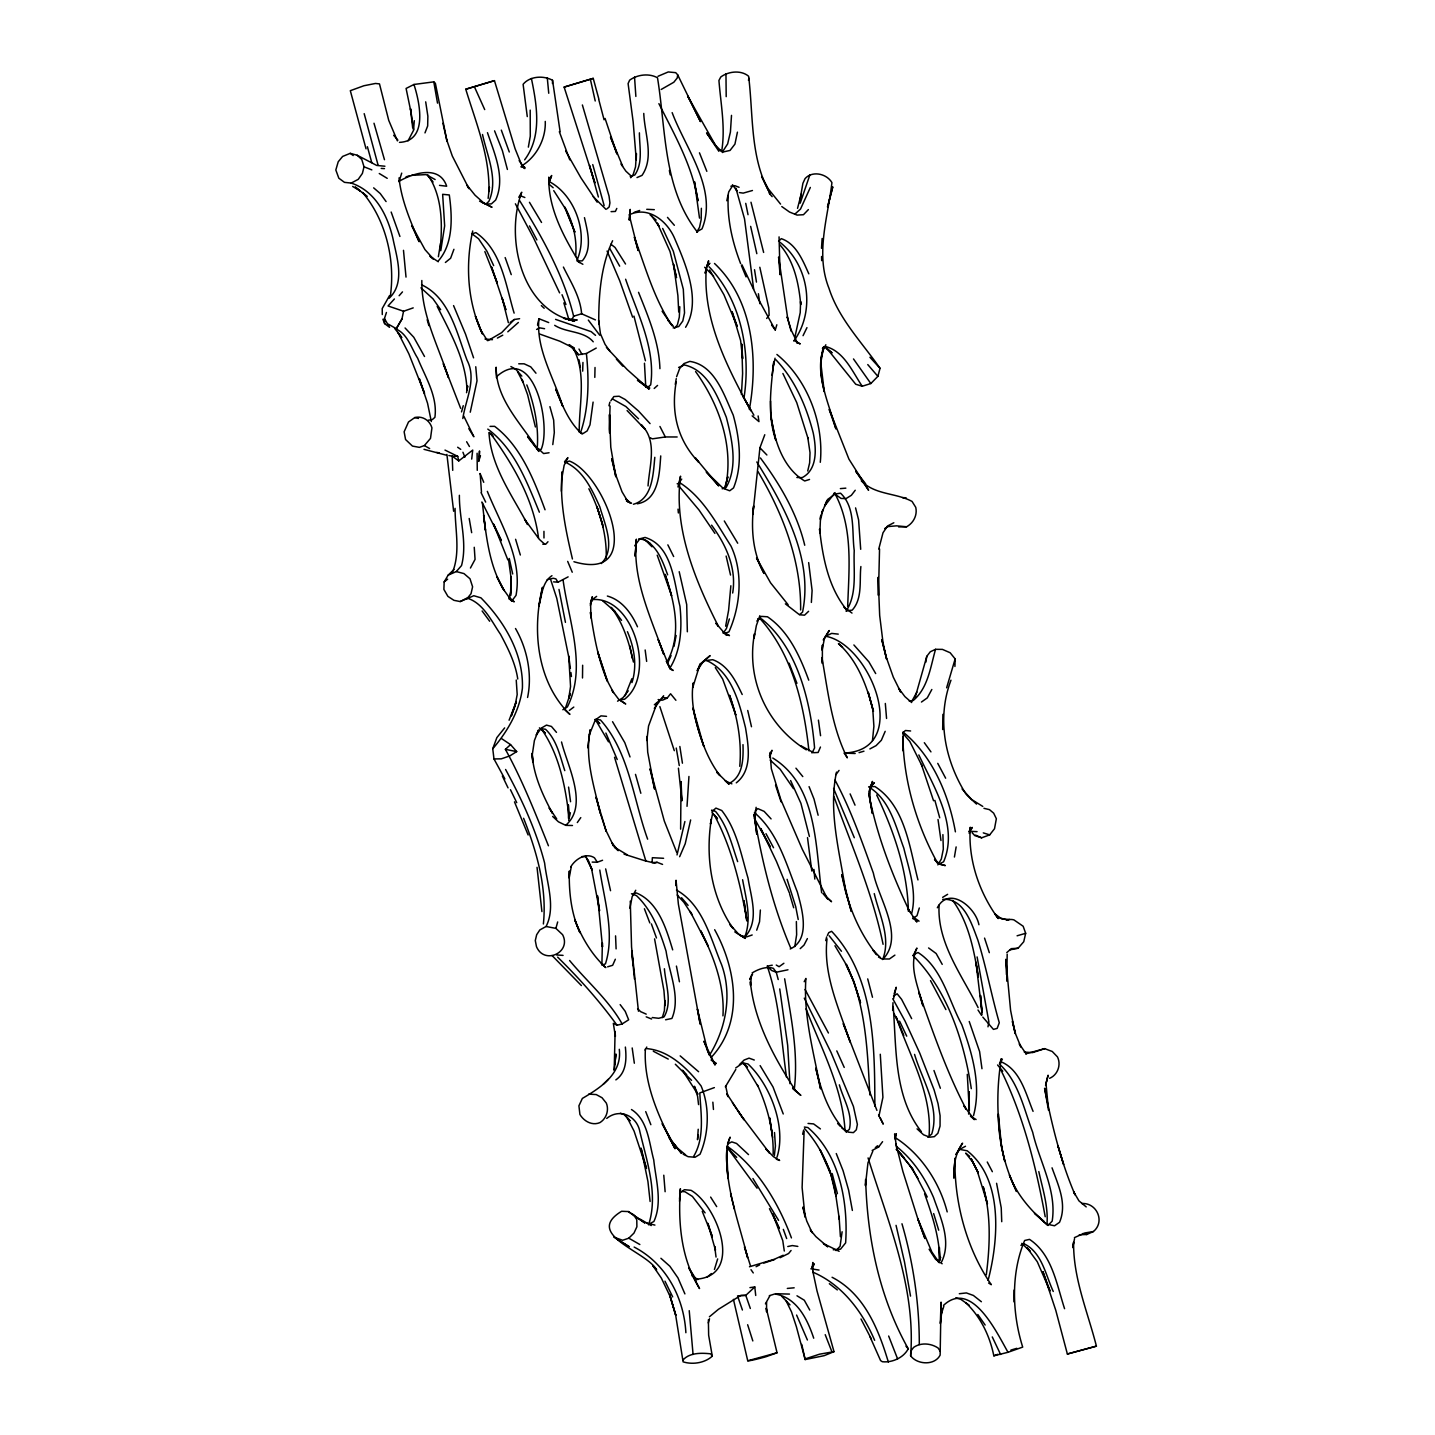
<?xml version="1.0" encoding="UTF-8"?>
<svg xmlns="http://www.w3.org/2000/svg" width="1435" height="1435" viewBox="0 0 1435 1435"><rect width="100%" height="100%" fill="white"/><g stroke="black" fill="none" stroke-linecap="round" stroke-linejoin="round"><path stroke-width="1.5" d="M630.27 901.126L631.561 947.01L638.449 1011.227M808.927 750.828C803.959 704.208 792.353 654.504 760.102 618.718M728.227 195.375C726.953 218.766 732.28 241.941 740.639 263.663M645.786 387.127L644.458 363.234M479.433 457.317L479.505 450.949L478.698 461.406L480.456 455.702M812.766 1272.504L812.874 1262.495L812.174 1267.679L814.345 1263.858L812.013 1267.141M943.835 1306.298L940.912 1315.213L942.167 1308.559L940.338 1323.554L941.055 1302.119L940.14 1355.106C934.705 1365.779 917.198 1364.739 910.633 1355.824C915.925 1286.944 888.086 1222.261 868.067 1157.919M1013.971 1301.85L1014.097 1290.065M582.502 677.984L582.646 665.248M942.687 729.554L942.885 714.361M421.836 280.507C421.208 314.624 438.249 345.727 448.438 377.513L443.307 363.719L460.653 408.329M722.953 1015.89C724.801 985.971 713.948 957.163 700.764 930.831L708.173 946.203L690.109 911.368L691.957 914.651L683.903 902.328L677.194 894.992M701.374 208.29L701.159 219.734L699.509 227.322L696.692 232.201M575.614 256.506C577.265 239.268 573.121 221.977 564.601 206.963L574.789 231.914M594.808 377.387L595.023 367.486M821.663 892.767C815.51 846.65 817.304 785.375 772.801 758.039M779.062 236.883L780.066 274.677L778.595 257.044L787.869 319.323M800.622 609.965C801.304 561.031 782.846 513.425 758.128 471.828M537.372 446.321C538.573 425.424 534.34 404.383 526.806 384.921M552.457 83.481L552.547 80.288C543.632 75.337 529.802 76.055 523.111 84.306L527.273 116.576M845 1130.009C842.309 1087.407 821.125 1048.196 806.075 1008.841M954.921 666.45L955.154 658.916L950.149 652.746L942.436 649.391L935.548 649.32L930.275 651.777L926.795 656.315L915.153 697.5M582.664 371.145L582.951 362.445M732.675 593.014C736.765 568.063 726.038 544.798 711.581 525.156M675.885 885.592L676.046 880.265L678.378 904.104L700.19 1024.124L697.374 1009.074L707.688 1051.012L715.06 1065.021L703.939 1041.254L709.356 1055.245M688.943 776.461L687.024 806.326M739.76 766.29C741.841 742.146 737.751 717.966 729.554 695.24L735.814 715.007L722.684 679.078L715.294 667.598M1046.976 1224.288C1048.411 1206.369 1042.635 1188.897 1038.814 1171.588M770.559 401.118L770.864 416.76L775.797 440.222C767.115 414.966 770.9 387.665 773.788 361.71L772.102 375.288M860.874 566.538C859.296 580.924 862.74 598.556 852.193 610.144L846.596 610.736M453.962 569.498L448.151 575.148L444.168 581.91L443.881 589.426L447.899 596.368L453.944 600.332L460.204 601.552L473.819 595.722L480.922 597.821C504.367 621.588 523.56 653.75 522.412 688.136C519.631 711.025 507.29 731.724 492.743 748.765L493.981 758.936L504.887 778.954M687.347 631.777L686.701 604.566L679.203 571.704M910.633 1355.824L910.812 1351.16L913.557 1347.447C920.786 1342.317 930.938 1343.232 938.095 1348.021L940.338 1351.375M561.354 491.183L562.179 471.774C559.399 501.192 565.731 530.484 572.439 558.968M892.678 1010.419L892.983 1002.706M908.373 911.315C907.62 870.884 893.915 831.242 876.695 795.026M679.813 306.749L679.311 317.135L677.41 324.812L674.629 328.292M545.264 121.401C545.964 138.495 536.923 156.182 522.448 165.402M452.725 470.339L452.204 456.151L448.868 455.541M903.315 731.653L902.776 750.702L902.866 736.819C903.512 780.586 916.481 824.964 937.611 863.152L934.544 859.404L939.835 864.067L945.306 865.574L939.064 864.085L943.602 861.789C958.885 826.094 933.844 787.026 918.831 754.936M660.728 455.917C659.454 473.155 658.826 500.277 637.23 503.793M645.391 1048.895C643.346 1084.394 659.311 1117.901 675.042 1148.753L662.181 1123.623L672.064 1141.363L681.481 1153.327L669.356 1138.385L677.015 1147.713L685.661 1154.906M680.62 829.161L681.069 781.573L681.93 800.766L678.414 768.155M676.19 381.997C670.862 412.168 677.284 439.935 698.773 462.303L695.311 457.819L718.666 485.909L706.253 471.936L723.043 488.223L729.697 490.788L733.536 487.918C742.846 464.904 739.671 438.41 733.195 415.038C723.993 394.93 714.953 365.261 689.858 361.387L683.957 363.575L679.67 368.526L676.602 376.705M440.276 248.165C442.518 223.304 442.303 196.451 427.917 174.909M610.072 405.944L609.373 429.047L609.66 433.137L609.462 414.589L610.79 447.29L615.83 476.815L611.758 458.698L616.171 476.025L622.037 491.81L627.92 501.676L625.642 498.609L630.557 503.057L626.431 500.923L631.579 503.183M811.367 602.431L812.102 590.485L808.658 562.592M730.863 585.767L728.603 610.306L725.644 626.198M821.502 248.309L822.111 238.515M731.509 115.374L730.415 132.056L727.653 143.895L723.276 150.639M654.808 457.317C653.212 473.765 652.674 498.932 633.445 504.259M698.217 1129.255L697.518 1139.677L698.127 1134.654M879.547 548.995L878.417 595.364L878.148 577.336L879.673 615.418L883.063 642.934L886.579 659.06L881.772 639.597L886.148 656.943L893.305 677.159L900.678 691.993L898.579 688.244L904.929 696.639L911.691 702.54M760.371 910.023L759.545 921.772L756.711 930.185M1007.191 954.167L1006.76 981.163M827.026 938.849C822.901 974.849 839.17 1008.805 850.202 1042.151L843.26 1023.621L876.911 1110.385M874.848 1106.259C874.686 1046.886 874.722 977.056 831.618 931.315L828.766 932.624L827.367 935.476M619.292 1049.308C622.27 1073.757 600.548 1087.73 582.359 1098.421L578.915 1105.811L579.919 1114.493C583.955 1121.255 592.171 1125.955 599.92 1122.601C606.395 1118.618 609.229 1110.134 606.323 1103.084L602.018 1097.721L596.225 1094.564L588.709 1094.134M847.69 606.449C848.928 568.888 853.43 527.793 834.901 493.568M414.302 120.666L413.531 130.334L408.042 140.881M929.109 1135.085C932.194 1093.344 909.234 1055.102 896.05 1016.715L903.781 1035.424M679.526 1199.14L680.387 1188.718C677.948 1222.799 681.105 1258.872 699.545 1288.558L688.8 1267.876L696.513 1279.984M601.893 965.055L602.359 942.885L602.485 946.867L597.695 897.431L597.39 895.601L599.543 910.651L591.453 868.139L585.48 855.852L592.153 870.112L588.099 859.888M751.456 975.082L750.541 985.45L750.361 981.737C754.236 1021.917 774.523 1058.348 796.156 1091.587L792.64 1088.143L800.694 1095.264L792.64 1088.143M741.429 394.589L742.612 373.477L741.787 344.4M939.1 905.054C936.929 942.813 962.024 975.262 978.114 1007.621M968.625 1114.098L969.271 1094.457L969.163 1091.712L969.325 1110.529L967.28 1074.331M543.381 923.979C547.13 887.709 536.798 851.69 523.596 818.273M804.102 1131.354L802.111 1187.498L805.071 1216.88M636.189 544.582L635.059 556.206L636.369 539.201C632.171 579.489 650.808 616.996 663.634 654.091L658.181 639.597L669.84 668.046L666.342 661.176L670.019 668.118L673.158 670.486L669.607 668.674M726.558 481.64C732.729 442.464 718.128 403.163 695.58 371.539M756.119 807.313L754.936 819.17L756.801 834.291L754.021 814.309C761.608 859.816 772.55 905.575 790.739 948.069M872.48 740.514L873.897 726.325L872.803 709.787L868.229 692.208L873.449 711.365C867.045 686.701 858.058 660.997 838.435 643.633L842.524 647.113M593.103 402.087L590 424.814L587.148 430.93L582.969 433.585L579.166 432.078M548.708 322.57L538.932 318.696C535.865 349.279 553.91 377.566 562.646 406.141L555.793 389.262C562.323 405.262 568.798 422.303 582.072 434.034M679.49 1201.346L680.154 1195.212M764.783 434.733L759.922 447.81L752.837 514.412L753.662 505.891C750.935 528.923 752.622 552.78 764.03 573.48L756.532 557.964L770.577 582.843L788.12 604.745M774.362 1155.57L775.42 1145.973L774.505 1132.538M488.151 198.389L489.407 187.196L488.904 191.483C489.945 156.092 475.9 122.531 465.765 89.221L494.447 80.647L515.075 148.684L522.161 166.263M471.702 459.092L472.725 450.088L458.769 460.904L452.204 456.151L457.711 456.348L458.769 460.904M579.202 431.092C579.184 403.432 587.023 372.257 572.565 347.073L578.431 354.732L586.395 353.512L596.225 348.077M629.983 213.492L629.194 220.111L630.216 209.384L629.929 217.779L638.144 250.533L634.36 237.188C645.391 267.269 654.091 299.018 672.172 325.763L662.109 311.216M986.293 1274.854C990.006 1245.688 991.244 1215.427 983.226 1186.835L987.423 1203.804L977.289 1171.05L971.154 1158.619L978.275 1172.843L972.751 1162.153L965.701 1153.13L969.701 1156.359M614.664 1064.788L615.974 1054.043L614.198 1070.349L615.113 1031.496L615.382 1036.339L613.337 1023.334L617.032 1025.254L622.144 1023.944L628.656 1019.801L625.23 1011.352L620.153 1004.608M744.03 397.692C750.918 352.418 741.411 300.256 709.016 266.713M552.78 444.599L554.305 432.581L553.659 420.096L549.91 406.661M587.686 747.743L590.233 729.715C584.529 757.931 594.054 786.165 600.332 813.448L596.045 797.304L606.162 831.188L600.799 814.685M648.046 485.963C649.337 465.675 657.965 440.868 641.158 424.581L645.158 429.406L627.095 410.571M657.983 76.288L668.244 71.947L675.724 72.665L677.679 74.817L677.248 77.956L673.822 82.243L661.158 89.472M842.112 1231.768L840.085 1246.244L836.067 1250.62M390.41 295.61C395.289 259.896 385.997 220.147 362.571 192.469L367.091 196.505L355.234 187.016L360.364 191.034L352.651 186.442M721.769 150.603C725.518 127.356 720.729 103.715 718.935 80.468L720.765 77.006C728.352 71.284 741.088 69.849 748.622 76.252C753.465 115.751 749.877 158.334 770.344 194.138L761.68 176.523L768.263 188.864L780.568 204.111M820.282 462.303C824.174 423.307 807.349 379.253 776.909 354.463M794.793 946.598L796.64 934.705L796.371 921.557M438.357 256.739L440.581 243.215M925.844 662.145L926.795 656.315M749.357 409.423C758.451 359.414 753.088 299.825 714.504 263.466M466.536 392.688L467.667 385.979L466.985 390.159C466.016 360.185 450.357 332.561 437.173 306.355M954.418 857.036L956.14 846.919M675.275 384.401L676.262 378.625M800.066 199.555L802.9 183.321L805.053 178.622C812.336 170.388 826.721 173.671 831.923 182.604C828.013 217.169 815.152 253.69 829.017 288.417C838.919 319.108 862.022 342.427 880.032 368.311L877.879 376.347L870.83 383.54L862.22 386.248L855.726 384.239L826.865 348.382L832.067 352.884L823.977 346.642M528.349 147.141L530.286 136.181L530.197 110.118M561.946 477.586L564.134 465.335L567.901 457.621L564.565 461.693M878.758 549.049L883.009 532.744L887.583 525.981L893.826 522.753M987.98 1026.814L988.876 1021.881L977.109 956.93M684.89 821.52L677.033 854.937M571.22 866.991L569.157 878.005L569.336 870.991C568.834 891.96 571.13 913.431 579.955 932.678L574.771 919.799C581.803 937.593 591.579 954.598 605.803 967.603L601.337 963.62M462.823 418.536C465.658 399.253 476.958 379.36 467.075 360.293C456.886 333.584 449.837 297.87 421.585 284.794M527.578 697.464C532.421 674.324 527.201 648.799 515.506 628.512M629.893 908.265L632.153 896.731L635.741 890.256M673.984 646.432L676.136 635.454M717.661 1258.908L714.433 1269.491M470.25 412.204L477.012 380.831L475.756 366.75M1074.546 1238.674L1072.716 1247.571L1073.631 1242.064C1073.003 1277.903 1087.694 1311.895 1096.412 1346.138L1067.371 1354.012L1055.765 1310.281L1042.904 1271.607L1050.043 1291.016L1037.29 1261.76L1027.191 1247.93L1030.312 1251.553L1021.756 1243.356M401.944 319.018L396.06 329.046L401.944 319.018L403.558 311.252L413.208 307.879M472.707 230.963C465.227 265.134 467.433 301.996 482.375 333.907L475.433 316.31L480.886 330.301L487.38 340.615M712.675 813.232L710.451 823.995L711.329 819.224C705.32 856.785 711.042 896.857 733.106 928.553L729.931 924.463L738.415 933.916L745.357 938.436L734.774 931.889M773.034 367.88L775.043 358.194M690.648 819.941L685.212 843.744L679.634 856.713M737.429 132.163L734.935 144.11L730.038 150.442L723.635 151.859L720.191 150.352M794.326 1088.842C798.649 1052.285 790.631 1014.886 784.64 978.796M537.533 325.135L538.932 318.696M440.76 250.766L444.653 225.869L442.644 194.317L449.298 194.963C452.276 216.541 453.514 243.43 438.518 260.704M568.673 820.479L570.359 812.748M726.81 200.739L728.747 191.842L732.406 186.048M590.431 605.409L592.368 596.888L590.359 603.758L592.996 599.023L596.637 596.386M1006.581 920.23A13.238 12.395 -89.9 0 1 1013.917 919.889L1023.155 926.239L1025.666 933.306L1023.747 941.737L1018.097 948.23L1009.899 949.862M592.368 596.888L590.61 604.566L590.969 617.983L590.449 612.332C593.964 635.705 598 659.472 607.507 681.23L597.749 651.956L606.664 679.598L613.498 692.585L611.938 690.325L618.593 699.186L625.732 703.975L619.382 699.867L624.494 699.258C656.656 675.15 633.283 594.718 591.328 599.687M893.503 998.832L896.193 987.226L894.149 993.827M807.726 470.985L809.645 462.859L810.022 452.689L807.797 437.603L808.066 438.572L796.748 402.625L782.9 373.495M677.966 486.985L680.549 476.169C673.338 528.152 695.311 580.762 718.397 626.306L715.904 623.238L726.361 635.328M819.905 519.093L820.91 514.968M509.012 599.023L510.842 591.507L511.219 579.04L510.968 576.547L510.573 595.597L511.219 579.04L508.546 559.471M935.548 649.32C930.49 666.88 928.068 687.993 913.306 700.423L909.252 701.159M950.974 680.19C936.535 718.325 944.714 760.299 966.042 794.183M357.189 155.249L361.764 159.446L364.024 166.801L362.391 173.42L358.248 179.339L351.216 183.07L344.472 182.353L338.821 178.191L335.826 169.994L338.212 161.778L342.624 156.433L350.23 153.348L357.189 155.249L376.723 165.438L384.939 166.227M631.956 682.594C637.391 665.822 634.252 647.562 627.436 631.687M802.649 1134.26L803.69 1130.009M724.854 488.689L727.85 476.725L725.123 486.429M825.717 940.625L826.668 936.894M492.743 748.765L496.869 737.608L504.654 727.904M608.96 405.764L609.857 402.195M797.537 208.344L801.232 194.102M880.301 1117.991L883.242 1124.125L878.973 1115.928L882.92 1097.309L880.283 1054.259M505.586 769.465C521.73 799.205 536.206 830.255 544.636 863.135C546.914 883.512 555.829 907.207 546.089 926.49L539.829 929.934L536.672 934.705L535.291 940.571L536.475 946.634C544.295 965.342 571.847 952.302 562.592 934.687L555.901 928.373L557.677 921.952M795.08 336.328L800.228 312.597L800.587 301.458L800.73 304.597C798.793 283.377 794.147 260.991 779.689 244.542M745.142 936.033C751.707 917.736 745.895 898.095 742.595 879.727M461.532 411.899L463.254 405.692M946.634 687.795L955.154 658.916M708.298 1322.944L709.536 1318.765M662.306 1017.666L664.405 1010.599L664.853 1000.572L665.105 1005.612L663.939 990.634L654.575 938.867M771.6 325.063L775.277 329.996L776.837 324.776M919.315 907.978L916.983 915.745L914.077 917.557M631.866 678.755L625.068 695.796M836.497 772.12C828.067 811.582 839.852 852.569 845.753 891.763L851.278 911.386L841.789 874.561C847.17 903.53 858.291 931.602 876.785 954.777L873.18 950.454L880.39 957.54M729.393 618.916L726.487 628.386L723.15 633.265M868.785 792.084L872.498 781.411L870.148 788.425L869.861 799.331L872.337 813.394L868.767 793.34C876.48 834.452 891.745 873.933 909.646 911.602L907.817 908.803M765.429 1303.877L769.86 1295.787M812.748 1270.89L816.999 1290.872L834.004 1351.662L824.174 1355.662L805.161 1359.555L796.389 1326.729L791.51 1311.877L786.075 1300.81M973.504 1115.677C981.648 1085.38 972.23 1053.272 961.773 1024.626C948.678 1000.5 942.203 967.961 918.059 952.517L914.131 954.293M399.073 181.617L401.71 173.115M769.662 757.465L771.976 750.272L769.465 755.689M452.384 572.655C460.689 552.224 455.038 529.712 455.074 508.349M384.454 318.57L389.549 327.323L384.616 323.628L384.454 318.57L386.445 312.471M589.355 734.702L595.346 719.922L600.978 715.868L606.521 716.352M565.3 708.531L570.323 693.535L568.762 698.271L570.556 686.486L568.726 656.225L569.067 658.611L556.78 598.359L550.771 579.919M809.878 174.891L800.192 203.178M748.424 80.234L749.088 78.333M911.566 913.844C917.306 892.05 908.911 869.359 903.817 848.157C895.763 826.488 889.879 799.6 868.677 786.9M759.886 615.651L756.353 625.606L754.057 638.252L754.523 633.75C745.823 679.239 767.043 725.733 806.291 749.859M453.926 249.295L450.626 258.228L445.388 262.462M750.9 976.589L749.77 979.621L752.604 974.024M549.82 180.38L551.65 175.5L548.941 182.998L548.798 177.133C548.009 208.201 563.668 236.757 579.417 262.569M424.975 132.899L427.666 125.957L427.863 116.145L425.693 101.849M810.344 187.429L800.497 209.079L794.864 214.138M821.591 513.21L822.955 509.712L820.389 520.564L819.851 533.282L819.564 528.995C822.721 557.569 828.372 587.991 847.35 610.628L844.031 607.202L851.995 613.068M667.992 660.154C681.84 633.014 674.378 601.678 665.105 574.359L671.634 595.74L657.212 555.184M634.665 545.838L639.867 538.789L645.068 537.443C672.459 545.748 674.073 582.754 679.957 606.252C682.073 626.664 681.266 649.373 670.378 667.293M894.633 1137.65L896.301 1133.704L895.422 1139.713L894.633 1133.883L896.588 1147.677M821.771 512.941L826.937 500.725L824.641 505.999L835.062 492.6M648.566 1224.844C658.504 1194.799 646.934 1161.615 639.92 1131.874C637.014 1115.91 619.741 1107.784 606.736 1118.421M885.18 731.33L881.359 740.263L876.067 745.644L869.879 748.926M820.461 747.043L818.129 752.478L813.663 752.693L801.071 745.877M580.834 431.809C589.014 407.074 589.085 379.27 586.395 353.512M938.436 1262.244L940.625 1257.293L939.207 1260.719L939.351 1247.499L939.835 1260.073M615.346 959.226L612.655 965.289L607.651 966.813M656.961 703.276L648.548 726.038L646.862 740.478L646.952 736.496L647.705 752.173L654.593 789.106L650.055 768.765L664.297 821.017L676.782 852.569M668.1 662.055L671.06 655.58M509.084 720.209L516.331 701.536L511.326 715.922L514.968 706.163L517.192 694.558L516.241 680.029M941.575 1261.903C951.818 1241.257 940.463 1217.526 933.557 1197.525C925.18 1178.189 913.306 1159.893 896.678 1146.655M616.799 208.434L615.4 211.429L611.077 211.645M825.86 344.777C817.448 359.001 820.712 376.508 824.264 391.665L820.784 362.768L823.672 346.714C814.721 374.571 828.515 402.392 835.923 428.921L829.215 409.37L848.928 459.11L868.606 490.25L855.726 471.218L865.682 483.828M803.044 335.682L806.954 327.646M571.74 320.077L573.623 316.22C563.632 274.964 541.784 236.434 519.542 200.487M913.288 955.477L916.911 948.069C908.247 966.562 918.669 987.477 922.956 1005.953L918.813 992.32C932.911 1031.926 946.616 1071.981 966.221 1109.255L964.015 1106.026L974.329 1119.641L970.401 1116.053L976.087 1119.551M872.821 1151.175L867.96 1162.87L865.395 1185.507L865.646 1179.462C867.224 1238.226 879.225 1297.114 908.247 1348.774C903.566 1357.761 892.211 1362.82 882.328 1361.725L880.588 1360.577L869.987 1336.72M811.995 752.98L814.578 747.958C810.811 703.042 798.165 648.297 761.626 618.969L757.68 618.754M645.176 1050.133L646.772 1047.048M807.385 938.598L804.013 945.091L800.21 948.643M804.192 981.719L805.914 978.437C803.187 1015.406 813.788 1052.68 820.605 1088.932L815.815 1068.16C821.304 1091.371 829.502 1114.905 846.524 1132.305M470.429 568.027L475.057 559.399L474.25 547.291M931.835 689.482L927.279 697.894L921.449 702.038M911.853 701.249L916.893 692.083M937.324 907.763C949.199 885.431 975.549 907.135 978.921 924.732M988.069 1280.433C998.509 1240.755 1003.639 1179.355 967.19 1150.798L959.692 1149.399L956.069 1154.529M725.321 1086.869L735.778 1069.505M776.963 1157.238C786.649 1127.479 770.487 1084.95 747.994 1063.981L742.917 1062.958L735.725 1067.945M710.451 1053.613C726.271 1027.209 732.227 994.096 721.572 964.643C710.612 938.49 702.989 904.839 676.459 890.059M955.979 1154.386L962.58 1143.157C955.208 1153.256 953.54 1165.938 953.844 1178.135L954.957 1158.224C954.131 1201.866 966.347 1248.593 991.316 1284.702L988.607 1283.034M1002.401 1059.138L999.478 1064.053L1001.343 1058.689C995.729 1092.304 996.912 1127.874 1004.715 1161.076L1001.54 1146.906L998.347 1113.973C998.312 1140.897 1004.895 1167.283 1016.554 1191.498L1009.451 1175.104C1017.038 1195.373 1031.819 1211.606 1048.016 1225.49L1034.456 1213.185L1044.339 1221.633M937.826 864.875L941.324 859.063L943.315 849.143L942.903 834.614M524.636 159.841C542.251 136.289 536.923 105.221 531.416 78.512M823.206 639.974L829.179 630.539L824.318 639.005L822.129 650.181L822.399 645.14L822.363 663.418L821.932 657.571C827.941 691.275 831.708 727.025 847.296 757.841L844.318 753.16M693.607 1156.449C704.962 1137.632 700.854 1113.919 699.796 1092.932L714.361 1087.604M519.596 318.696L514.286 319.503L501.658 332.651L488.115 340.579M654.306 708.388L663.634 695.724M612.601 240.739C600.727 266.192 598.538 295.969 598.772 323.915M576.996 260.148C588.852 233.779 574.897 195.214 549.551 181.779M577.318 822.56L580.78 817.609M389.513 295.646L382.23 308.543L382.284 314.552M610.862 400.796L613.839 396.562L619.113 396.239L625.23 399.522L638.485 411.002L650.055 423.612M846.058 611.202C857.628 593.731 853.269 570.484 854.238 550.538C851.655 531.56 855.762 507.506 840.533 493.192L835.152 494.017L827.349 499.667M1079.281 1234.764L1086.761 1234.495L1093.398 1231.535C1105.38 1221.723 1096.842 1202.494 1081.721 1203.499M682.755 1360.29C689.213 1352.541 701.464 1352.81 710.666 1353.833L712.298 1356.165C704.872 1362.963 692.621 1364.9 683.096 1361.833L675.742 1315.644L669.607 1294.37L675.831 1315.285L669.912 1295.948L661.356 1278.101L652.692 1265.455L656.62 1269.885C646.665 1251.392 583.166 1234.638 621.606 1211.284L628.369 1211.571L644.656 1222.817L628.369 1211.571M835.923 774.667L839.044 770.416M793.806 341.082C815.78 311.036 808.945 265.062 779.779 242.12M872.157 1150.457L878.633 1146.995L882.579 1141.668M766.685 318.462L769.106 315.216L768.819 307.969L759.815 267.251M685.589 327.288C701.625 300.973 685.786 264.435 674.647 238.479C667.293 221.098 648.315 205.51 629.032 214.909M679.024 482.68L681.733 479.093M512.725 599.776L516.026 595.381C522.717 558.358 500.725 524.421 487.344 491.38M628.243 690.845L623.077 697.589L617.57 701.195M855.242 490.25L851.368 495.29L846.04 498.591L841.071 498.447L833.807 493.335M570.753 866.901C575.13 859.242 586.108 852.157 594.485 857.843L597.265 862.22L602.574 860.265M658.145 699.58L662.557 700.154L667.167 698.127L670.575 693.769L675.903 700.28M972.069 832.641L974.778 835.6L981.63 837.807L989.684 834.883L994.509 828.748L996.356 818.739L993.684 813.179L989.45 809.627L983.944 808.318M968.876 831.565L972.195 827.421L969.235 833.394L970.293 827.242C967.943 859.798 979.136 892.409 998.222 918.579L994.832 913.844L1001.612 918.92M466.698 599.077L471.021 593.695L472.599 586.807L469.998 578.771L463.971 573.587L456.294 571.578L448.151 575.148M630.647 177.743L633.104 174.729L635.526 166.908L636.387 153.527L636.261 159.751L633.158 121.796L628.1 83.553L629.642 80.163C637.355 74.548 649.033 73.041 657.499 77.777C666.019 129.885 663.06 188.613 697.482 232.165M746.164 935.405C759.276 919.494 750.828 896.337 748.03 878.13C741.195 855.081 736.926 829.914 721.769 810.524L715.939 808.102L712.065 811.385M791.08 1250.477L788.604 1253.508L780.066 1257.724M456.294 571.578L461.532 565.569C467.613 542.627 459.146 518.681 459.379 495.29M399.127 295.718L402.482 291.897M711.096 1057.523C744.245 1022.043 736.388 969.145 714.666 929.719M547.973 541.748L545.874 544.098L542.825 544.242M394.392 298.964L388.042 305.96L403.558 311.252M518.376 322.462L507.811 331.808M870.381 786.954L874.381 782.775L871.099 785.34M808.371 209.6L803.457 214.712L797.089 215.089L789.519 212.039L781.77 206.532M389.064 298.319C405.621 282.91 396.724 257.403 392.921 238.425C387.486 215.178 375.396 191.088 351.216 183.07M1049.29 1224.109L1052.178 1221.131C1057.039 1190.368 1039.335 1161.399 1032.68 1132.251C1024.052 1109.524 1019.029 1083.479 1001.217 1065.774M756.819 621.104L761.465 616.386L767.474 616.781C788.819 631.292 800.084 656.656 808.73 680.154M603.238 1084.322L608.171 1079.371M615.848 1079.891C626.593 1072.465 626.575 1058.725 625.373 1047.066M778.613 241.313L781.286 238.658C796.138 243.645 802.865 260.578 808.82 273.834M739.42 1064.662L744.119 1060.034L749.052 1058.133L754.272 1060.034M616.924 1239.087L629.158 1246.692L613.75 1237.078L622.611 1240.271L628.799 1238.19L633.965 1233.096L636.889 1226.781L636.781 1219.678L633.355 1214.423M709.392 1316.81L718.451 1309.294L740.89 1295.374L745.787 1295.357L754.792 1286.962L755.725 1295.464M654.36 704.782L663.114 697.446L667.167 698.127M808.605 611.31L804.533 615.184L799.492 614.772L785.358 603.83M755.007 811.206L757.788 808.605L764.12 811.367L771.079 818.901M943.512 1305.384C971.621 1278.908 997.056 1333.205 1008.016 1352.29L1022.707 1347.106C1012.088 1313.402 1010.778 1273.24 1024.662 1240.486L1029.505 1239.374C1052.16 1254.262 1056.698 1284.648 1064.573 1308.702M903.028 732.729L905.413 730.505L910.615 730.971M548.439 845.771C535.345 813.197 522.322 780.066 505.407 749.357L510.555 744.604L516.69 751.599L509.873 755.886L501.263 758.846L493.981 758.936M654.199 388.472L657.571 385.423M485.981 203.985L488.833 201.402C498.662 179.77 487.2 155.984 482.501 134.495M424.365 445.585L430.5 438.392L431.935 427.881A16.269 14.942 -73.4 0 0 414.787 417.567L408.491 421.998L404.132 431.809L405.567 439.523L412.455 446.088L419.397 447.361L424.365 445.585L429.639 448.545M607.059 208.793L609.175 206.927L609.929 202.891L609.032 196.075L582.377 104.97M875.332 1147.677L877.485 1145.794L878.633 1146.995M1006.76 952.607L1011.298 948.643L1018.097 948.23M799.743 614.521L802.56 612.099C813.537 558.61 784.192 506.196 756.801 461.98M707.186 1277.15L711.383 1273.562M699.598 664.548L710.128 655.616L703.168 661.607L697.141 670.755L699.67 665.302L692.71 687.67L693.195 683.006C689.93 704.585 696.71 725.949 703.724 746.11L692.962 708.083C698.163 731.742 705.123 755.976 719.922 775.564L716.783 772.227L729.088 784.281L725.177 780.766L731.868 783.851M496.869 376.401C534.699 342.983 551.506 426.841 541.067 449.532L537.318 449.478M736.281 782.846C752.819 769.985 748.388 745.787 745.518 727.796C739.294 703.06 731.904 671.795 706.379 660.405M846.453 1131.731L849.341 1129.345C853.125 1114.116 843.314 1099.192 839.349 1084.842M647.382 387.611L650.665 384.903C655.938 348.472 637.158 312.938 625.624 279.233M927.835 1137.22L931.728 1134.045C940.284 1106.905 922.023 1079.837 914.561 1054.402M601.265 563.56C616.243 548.618 604.709 524.08 599.848 506.932C592.135 489.783 583.041 469.765 564.69 461.98M444.168 581.91L447.648 579.184M898.633 526.914L906.579 526.771C913.467 523.075 917.575 515.057 915.745 507.344L912.068 501.443C896.175 492.761 874.902 495.039 861.305 480.851M569.372 710.415L573.803 707.078M706.63 265.672L709.877 263.251L706.773 266.713L708.621 260.793L705.177 273.296L706.361 267.376C702.235 319.27 727.025 366.625 750.935 410.823L742.702 395.755L753.895 415.199M699.85 664.531L705.159 660.602L712.747 659.705C727.958 665.176 735.689 680.836 742.2 694.504M679.634 1193.185L684.387 1189.705L691.042 1190.332C716.783 1204.88 744.568 1275.805 696.226 1279.195M783.887 963.262L779.097 966.706L776.263 965.055M551.955 575.686C542.089 582.126 541.802 595.776 538.86 606.09L542.538 587.238C531.793 630.18 537.013 682.36 569.91 714.397L564.726 709.769M894.902 955.118L889.395 958.993L882.005 958.975L878.489 957.019M553.551 581.857L557.946 582.215L568.134 576.87M1074.402 1237.634L1084.914 1232.952L1093.398 1231.535M510.142 322.409L514.286 319.503M565.821 825.197C588.798 805.376 567.417 765.931 561.533 741.985M733.428 1299.375L747.743 1360.775L777.053 1352.774L766.272 1308.164L766.595 1311.823L766.559 1302.28M562.843 709.751L567.381 706.917C587.094 667.598 568.834 621.481 563.13 580.404M729.967 782.99C743.312 775.761 743.366 757.895 742.989 744.639M1049.595 1078.313C1057.738 1074.958 1061.38 1064.716 1057.451 1056.878L1052.25 1051.478L1044.68 1048.644L1025.666 1053.846M893.485 996.051L897.162 993.809L901.593 999.334L911.655 1018.635M1067.371 1354.012L1096.412 1346.138M942.669 897.341L947.638 894.328M884.695 528.582L888.05 526.573L896.534 525.838L906.579 526.771M366.033 148.827L350.319 90.692L363.934 85.741L375.468 83.463L379.486 83.894L388.741 120.379L397.423 140.881M822.399 348.346L825.484 346.499C844.031 351.18 852.354 371.701 862.22 386.248M777.053 1352.774L765.913 1356.757A16.467 0.969 -15.1 0 1 749.393 1360.721L747.743 1360.775M398.769 181.456C413.28 173.061 439.469 164.559 446.68 186.227L439.505 185.366M752.066 972.966C758.254 969.235 766.129 966.096 773.357 968.32L776.245 972.23L778.218 979.549M1020.877 1245.311L1023.837 1243.697C1041.846 1252.073 1045.613 1274.997 1053.254 1291.464M697.787 231.178L702.002 228.9C718.092 189.366 685.589 148.576 672.154 112.63M497.389 338.068L502.77 335.162M959.656 1149.399L965.504 1146.26M783.223 1255.23L774.416 1259.248L749.483 1266.764M648.566 1224.324L653.894 1221.49C662.683 1202.225 655.831 1179.947 653.732 1159.857C649.086 1142.744 647.867 1119.856 631.472 1109.524M460.204 601.552L466.967 598.072C483.362 602.987 491.416 621.032 500.474 634.288C508.026 648.405 515.398 662.988 517.748 679.006M756.101 1266.692L759.635 1264.881M825.556 636.261L831.672 633.409L838.255 634.126M536.6 329.44L539.973 327.898L544.582 328.705M805.376 1358.837L819.6 1354.174L834.004 1351.662M636.996 177.581L642.019 175.375C654.504 157.222 644.53 133.545 643.759 113.419M678.611 367.468L684.351 364.956C707.832 369.961 718.038 397.28 726.307 417.226C732.029 439.505 738.164 466.232 726.146 487.398L722.2 488.797M547.148 579.704L553.246 578.251L555.901 578.897L557.946 582.215M632.692 894.418L636.279 892.929C658.324 901.933 666.306 928.858 672.692 949.88M598.377 197.008L589.534 165.491L594.915 182.963L564.134 87.087L593.229 78.369L598.808 98.871M752.46 190.496L743.204 193.115L739.402 192.577M442.931 123.266L447.038 141.347L435.379 83.338L433.8 81.867L413.962 84.468L406.087 88.45L411.11 112.755M965.845 1302.765C980.679 1316.953 989.773 1335.824 993.827 1355.806L997.755 1354.299M564.134 87.087L593.229 78.369M1044.68 1048.644L1032.572 1052.608L1024.267 1052.07M630.198 176.631L634.826 174.962C643.203 162.693 639.418 146.729 639.4 132.845M724.316 633.535L728.908 631.884C740.532 605.875 743.42 572.565 731.025 546.143C716.765 523.793 703.383 498.232 680.818 483.38L677.176 483.738M494.447 80.647L465.765 89.221M662.557 864.408L657.104 862.309L654.755 863.135L644.745 860.713L624.082 854.148M752.191 934.974L746.523 936.912L739.994 935.387M565.444 462.393L569.372 461.048C604.296 473.963 647.831 583.292 573.928 561.731M634.252 212.308L639.687 210.479M763.833 1263.087L774.541 1259.571M602.395 964.894L605.444 963.889C614.969 933.683 604.404 900.624 599.794 870.041M809.537 479.451L804.694 480.976C782.093 467.613 773.393 437.98 770.81 413.28M769.321 1295.679L775.6 1293.724L789.483 1294.083M573.623 316.22L581.623 313.781L595.417 319.897M787.976 969.791L776.245 972.23L771.671 970.49L767.761 966.921M406.069 176.81L409.513 175.77M471.989 233.815L475.918 232.631C501.73 250.336 505.64 285.117 514.125 313.135M1010.886 1350.084L1016.823 1348.326M993.827 1355.806L1008.016 1352.29M859.063 752.622L863.96 751.187M790.219 948.983C810.901 939.315 802.057 909.126 797.304 891.906C786.452 864.372 777.734 832.21 754.415 812.658M1017.092 935.799L1025.666 933.306M673.141 327.915L678.755 326.534L682.791 321.027L684.531 312.92L683.311 289.242L673.32 251.251L662.665 228.452M573.408 320.902L577.229 319.969L563.542 318.229L574.215 320.974C520.636 310.032 505.012 236.56 521.748 192.218L518.788 197.277L521.192 196.057L524.851 197.51M787.779 1246.531L792.299 1245.562L797.824 1246.405M411.486 175.339L426.069 174.604L435.128 179.554M665.589 1019.783L671.903 1018.455C680.961 997.307 669.194 972.876 666.091 951.226C659.831 931.172 652.046 910.436 636.494 895.655L631.454 893.772M767.599 966.06L772.263 965.199M428.168 420.24L432.294 419.63L434.895 417.334C437.783 396.419 425.262 376.974 417.675 358.23C411.289 348.274 407.791 334.104 396.06 329.046M549.067 452.76L543.596 453.55L534.842 445.621L527.865 436.975M749.949 1287.626L754.792 1286.962M730.863 186.227L734.828 185.689L739.079 187.285M855.17 753.501L844.282 753.124M959.315 1293.724L966.383 1292.935L973.378 1295.446L981.379 1301.742M810.847 1268.791L819.044 1270.065M844.623 753.034C912.104 749.608 870.399 643.92 825.502 636.225M787.313 1288.433L794.165 1287.805M840.372 488.617L845.843 488.151M833.251 1249.795L840.515 1249.185L845.628 1242.889C848.282 1202.835 839.834 1154.78 807.887 1127.551L804.353 1127.049M677.159 436.975L665.32 436.957L652.423 438.841L649.876 437.693M657.104 862.309L652.118 862.596L652.351 857.7L663.598 858.291M492.456 339.682L484.994 339.001M399.486 142.37C428.312 141.096 419.666 102.28 413.962 84.468M490.052 426.392L494.627 426.339C520.779 446.106 533.963 479.72 545.049 509.784M942.651 899.35C964.176 897.808 971.71 924.104 977.863 940.104C986.293 967.316 991.424 995.388 999.28 1022.724L997.164 1028.411L993.433 1029.379L982.814 1017.092M869.466 786.613L874.991 786.577C905.162 806.004 909.629 847.672 917.969 879.924M518.735 363.808L524.116 363.808L530.735 366.858L535.972 373.208M572.475 825.502L565.749 825.358L558.448 821.825L552.654 816.443M592.171 862.094L597.265 862.22M796.856 477.496L802.201 477.622C817.95 469.389 816.264 447.81 813.232 432.993C806.38 406.32 794.99 379.791 775.761 359.629M647.311 1048.68C669.715 1050.779 687.921 1068.931 701.123 1086.008C709.894 1106.887 708.98 1133.632 700.029 1154.242L695.06 1157.256L688.136 1156.682L683.132 1154.188M902.489 497.622L906.095 497.766M646.737 209.313L654.306 209.671M971.746 831.403L977.074 831.654M581.928 856.516L585.247 856.713M1002.599 919.046L1009.738 919.494M381.226 168.415L384.472 168.612M556.601 954.957L563.058 955.387M808.048 1123.444L813.591 1123.91L820.407 1128.915M681.607 1191.445L684.979 1191.75L692.387 1196.413L705.105 1212.88M595.13 719.365L600.458 719.939C629.14 751.868 633.337 799.69 647.633 839.17M652.207 1017.541L658.719 1018.294L664.1 1016.841C672.495 1002.419 665.661 984.284 664.387 968.751M540.995 728.621L545.551 729.285C556.87 740.065 560.063 756.317 564.78 770.631M445.998 455.074L424.007 449.334M638.754 538.86L644.53 539.739M436.724 452.42L439.146 452.832M546.089 926.49L555.901 928.373M520.869 166.801L525.013 167.608L521.73 165.958M505.407 749.357L516.69 751.599M1047.676 1224.342L1054.546 1225.777L1059.532 1222.297C1067.353 1204.001 1058.187 1185.113 1052.034 1167.821M646.27 1223.033L654.916 1225.095M414.787 417.567L418.482 418.464M1082.797 1233.526L1086.761 1234.495M568.744 319.575L574.215 320.974M997.989 917.342L1007.89 920.194M955.764 1297.868L960.858 1299.357L969.145 1305.186M775.671 1294.119C797.196 1297.957 807.457 1319.483 813.717 1338.191M983.28 832.874L989.684 834.883M711.545 810.147L715.563 811.439C727.491 825.735 731.707 844.426 737.662 861.628M539.811 334.086L559.865 341.225L574.377 348.382L569.175 344.705L578.431 354.732M727.007 1146.099C757.465 1167.48 778.613 1203.23 791.438 1237.921M607.364 596.045C622.055 600.153 631.615 613.462 637.481 626.79M776.317 1159.193L779.635 1160.449L773.519 1156.736L765.842 1148.915L769.519 1153.058L740.657 1114.869L726.827 1093.757L727.975 1096.627L725.644 1085.847M364.024 166.801L371.826 169.886M839.152 1251.302L823.403 1243.589L827.726 1246.818L815.851 1236.593L810.309 1229.867L812.156 1232.683L806.721 1220.97L802.918 1207.104L805.017 1216.844M726.038 634.216L729.464 635.597L722.917 631.92M620.386 1113.147L624.279 1114.708L630.073 1120.861L624.494 1114.475M796.497 342.409L800.246 343.916L794.29 340.346M646.198 1016.841L651.58 1019.011M912.606 918.472L919.064 921.144L912.947 916.839L916.857 921.987L908.158 909.216M612.458 398.93L625.893 406.553L638.539 418.805M896.462 1138.421C921.629 1155.031 939.638 1182.709 947.19 1211.911M554.699 325.332C566.574 332.938 583.955 330.75 593.247 341.817M444.993 450.088L457.711 456.348M975.513 835.116L981.63 837.807M555.578 319.377L591.184 331.664L595.543 335.36M510.43 600.099L514.268 601.803L508.708 596.996L511.757 601.068L502.465 587.937L497.03 576.996L504.223 590.538C490.322 567.991 486.824 540.995 483.631 515.183L485.425 530.25L482.393 502.788M1002.007 1062.187C1020.644 1070.761 1025.899 1093.972 1033.074 1111.354M646.216 1014.132L640.566 1011.621L637.606 1008.644M653.32 1051.245L668.244 1059.084M813.34 1272.361C842.435 1284.953 862.489 1311.859 874.65 1340.326M481.747 202.174L485.694 204.093L491.416 203.878L495.631 200.075C505.712 177.994 494.609 153.886 487.469 132.666M479.577 201.151L492.026 207.268L483.541 202.748L475.039 195.196L467.11 185.366L468.958 188.667L452.312 156.038L446.644 139.715M627.31 854.847L614.359 847.152L618.216 850.668L611.866 842.758L613.534 845.95L605.803 830.13M649.786 388.078L637.445 380.203L649.14 389.172L627.149 369.53L606.431 347.431M982.778 806.416L971.638 799.528L962.096 788.999M912.821 955.405C947.441 989.971 964.033 1040.967 971.298 1088.663M388.544 324.292L396.777 328.938M582.879 264.291L577.067 260.991L582.305 260.847C592.404 248.883 587.579 231.483 584.458 217.654M628.799 1238.19L639.849 1244.522M640.351 1219.284L651.257 1225.562M510.896 366.535L515.936 369.477L521.838 376.096M642.844 539.112C657.176 545.318 662.647 561.282 667.634 574.825M796.981 1295.787L804.282 1300.218L809.77 1310.065M379.27 173.509L387.217 178.335M841.897 1128.053L848.533 1132.179L853.412 1132.628L856.318 1129.793L857.377 1124.412L853.43 1106.439L831.134 1052.68L804.282 998.15M692.011 1275.823L697.93 1279.536M487.792 429.101C514.555 448.742 527.075 482.411 539.363 512.187M704.657 267.251L713.59 276.166M501.712 738.702L510.555 744.604M634.144 1247.069C666.037 1263.589 683.957 1297.545 685.876 1332.72M438.303 261.762L429.962 256.255L433.388 259.017L424.975 249.6L411.827 225.69L419.128 241.726C410.482 221.205 401.298 200.236 399.038 177.868M832.085 1277.276C864.354 1293.939 878.471 1329.169 888.337 1362.012M711.096 1060.088L716.226 1063.55L711.563 1059.622M942.149 1263.769L935.602 1259.302L929.109 1249.257M904.481 733.195C933.091 757.214 948.965 795.618 955.405 831.834M650.486 543.632L645.553 540.242L651.974 546.789M457.657 447.236L460.743 449.37M420.957 287.861L432.993 298.821L440.635 309.691M602.485 600.673L614.898 611.418L621.552 620.386M521.658 166.281L524.815 168.577L519.147 160.594M350.23 153.348L353.225 155.554M928.588 947.943L936.158 953.522L942.221 964.374M680.172 1055.873L698.594 1071.712M471.649 233.582L478.555 238.748L486.985 251.304L493.658 265.619M742.612 1063.227L747.545 1066.958M770.254 760.155L780.192 769.286L793.465 788.658M829.34 1283.715L837.322 1289.921M610.897 244.219L615.041 247.466L625.534 264.022M405.065 327.969L413.782 337.261L424.527 356.508M552.08 955.549L581.39 985.558M606 209.384L593.229 196.667M1086.205 1206.907L1078.941 1200.844L1073.595 1191.714L1075.102 1194.889C1060.447 1160.843 1051.801 1124.556 1044.608 1088.304L1048.501 1110.26L1045.989 1083.407M595.346 719.868L599.812 723.617L595.435 719.635L608.512 741.841M675.329 1064.232L691.562 1080.376M827.457 898.292L831.547 901.736L823.026 893.431L827.564 898.992L802.273 849.215L780.783 799.528L771.348 768.801L769.985 752.514M548.762 184.003L553.157 187.734M752.155 415.863L758.954 421.621L758.128 415.953M650.073 214.837L656.19 220.093M726.702 1147.498L729.751 1150.099M373.656 187.859L380.221 193.528L386.087 201.564M660.907 1258.28L669.858 1266.226L677.966 1277.903L684.908 1293.904M539.399 727.868L545.246 733.07L541.748 729.5C559.237 754.72 565.318 786.057 568.924 815.995M544.654 544.152L539.273 539.291L524.51 519.111L527.667 524.564C512.259 495.47 491.021 466.823 489.012 432.886M917.055 1128.861L923.548 1134.78L929.719 1137.202L934.346 1136.646L937.88 1133.291L940.051 1126.098L940.086 1115.677L938.024 1103.587L934.077 1089.829L919.817 1053.272L905.037 1021.056L892.821 998.814M631.651 176.487L625.875 171.16L620.942 163.985M557.641 957.127C579.094 978.204 599.435 1000.948 617.032 1025.254M966.76 794.954L976.517 804.084M541.354 305.601L544.188 308.256M678.719 485.837L698.953 509.927L714.899 533.372M853.897 644.961L868.857 661.804L875.691 673.571M722.666 152.541L715.473 145.24L706.576 132.917L718.881 151.321L687.634 95.984L700.477 121.634L677.679 74.817M489.263 432.563L493.12 436.491L490.447 433.316C512.995 464.563 533.551 499.201 538.538 538.053M759.922 447.81L766.882 454.985M782.057 1296.648L790.003 1304.863M686.665 1074.671L682.414 1070.241L697.858 1094.313L694.379 1086.259L697.589 1096.322L698.558 1104.591M748.514 1154.601L736.55 1143.462L731.778 1141.883L727.563 1144L730.11 1137.13C724.514 1150.153 726.953 1164.807 727.958 1178.512L726.738 1150.529C725.177 1187.427 738.953 1222.297 747.563 1257.58L744.496 1246.889L750.469 1265.796M728.298 1148.574L736.693 1157.381M569.587 960.499C587.041 981.558 608.709 1000.034 622.144 1023.944M896.14 1149.363L904.032 1157.758L898.22 1151.121M614.898 611.418L611.077 607.328C623.31 623.167 629.194 642.736 633.409 662.037M667.741 320.202L673.463 326.355M837.627 1123.462L840.48 1126.511M869.933 357.261L880.032 368.311M616.386 359.127L622.79 366.176M905.969 1346.191L908.247 1348.774M829.197 935.781L841.466 951.262M711.993 812.479L717.446 818.703L714.271 814.972C731.742 847.744 740.514 884.552 746.935 920.893M897.951 1150.816L912.66 1169.023L927.243 1197.005M393.656 135.267L397.89 140.146M667.49 217.385L674.36 225.313M769.25 193.294L772.138 196.649M867.762 364.58L877.879 376.347M681.535 897.736L688.1 905.395M903.081 733.572L909.79 741.429L922.167 766.182M556.475 732.37L551.435 726.451L546.484 725.106L541.336 728.083L536.224 735.061L538.573 729.967L534.394 740.532L532.331 754.362L532.744 760.389M728.298 1148.933L757.07 1188.198M428.078 176.092L433.083 181.976M804.551 1128.538C821.143 1146.96 831.816 1170.225 835.708 1194.655L836.049 1196.395L830.183 1171.301L820.049 1149.668L830.345 1173.364M997.594 1064.985L1002.76 1071.227M795.941 768.191L802.793 776.586M900.714 1153.991L912.66 1169.023M527.596 436.778L538.914 451.469C522.663 424.832 495.882 400.365 496.151 367.216L496.438 377.692M394.607 328.31L401.764 337.584L397.943 332.364L408.867 353.835L424.527 393.369L419.271 378.589L427.54 403.199L431.325 421.531M921.378 1131.677C893.808 1096.663 896.498 1048.644 893.198 1006.491M588.314 320.077L599.758 335.234M853.484 358.947L870.83 383.54M760.424 457.962C779.905 484.277 797.017 513.12 804.73 545.246M482.124 610.969L489.658 621.229M924.319 742.702L930.956 751.886M744.03 1063.425L758.164 1086.618M553.749 190.64L565.946 209.636L574.861 232.057M732.496 184.72L736.908 190.963L735.886 188.2L744.532 218.873L753.662 289.17M651.777 216.093L658.916 226.228L657.302 223.071L670.037 251.538L676.495 277.619L673.535 264.201L677.894 295.646L678.719 311.951M610.072 351.485L605.05 344.328L600.458 333.817L598.556 320.166M750.989 1269.67L753.267 1272.935M977.827 1314.532L985.145 1325.043M939.315 1262.8L931.889 1252.073L917.736 1218.674L924.911 1238.441L917.736 1218.674M724.298 520.977L737.716 543.219M1026.186 1053.918L1019.316 1043.962L1020.913 1047.012L1015.711 1034.276L1012.392 1021.451L1015.209 1033.595L1010.581 1010.258L1005.809 959.315L1006.473 974.616M612.548 721.697L624.781 742.63L630.019 756.945M556.69 818.865L549.157 807.941L552.493 813.322C542.502 794.685 533.354 774.882 532.08 753.483L532.78 762.039M597.157 202.174L580.924 177.832L565.659 151.034M738.254 1111.318L744.048 1119.802L732.406 1102.654M760.137 1065.613L773.034 1086.995L783.241 1113.973M529.461 202.299L541.533 222.461M978.006 1010.007L981.594 1015.424M805.053 989.486L828.425 1033.003M752.944 1178.512L778.595 1220.396M952.714 900.427C968.876 922.777 974.078 950.526 978.365 977.217L975.944 962.167L981.953 1011.89M710.63 1197.095L716.693 1206.62M909.646 1165.256L917.952 1178.368M709.608 270.013L723.94 294.749L737.195 326.373L732.065 311.754L740.603 340.472L742.648 358.624L741.769 344.256M468.815 428.652L473.855 436.76L463.846 416.204M609.516 248.094L619.669 266.157M754.433 818.506L770.093 846.632L760.729 828.479L776.478 861.484L789.429 893.018M834.955 945.755L844.928 962.401L853.825 981.63L860.462 1002.545L853.825 981.63L846.255 964.212C865.897 1004.715 867.493 1050.779 869.843 1094.941M515.398 203.806L533.551 237.941L559.596 292.866M466.626 441.729L469.442 446.518M775.277 329.996L757.339 297.26L741.931 264.757M796.909 342.122L797.555 343.252L791.115 329.906L787.205 316.92L791.115 331.144M930.508 980.607L945.898 1009.594M578.987 349.028L582.054 354.535M481.891 501.981L501.371 540.6L493.622 524.152L507.829 559.865M765.985 833.681L773.537 847.726M769.465 1208.7L779.366 1228.504L772.73 1213.902L782.775 1240.665L784.299 1251.033M658.898 103.643C674.576 134.782 692.405 165.994 697.966 200.864L694.468 181.671L699.509 218.12M937.755 763.366L945.647 778.2M790.613 780.55L800.927 803.331L809.394 836.462M1000.41 1069.075C1023.334 1115.21 1035.944 1166.242 1045.2 1216.719M529.479 225.923L536.869 239.932M987.262 1162.009L992.356 1171.695M835.044 780.138C850.919 809.735 861.951 841.592 873.359 873.09C878.543 898.848 905.216 936.427 882.633 959.531C891.314 937.988 879.26 914.723 874.256 893.592M517.64 371.826L523.183 382.481L521.963 379.288L527.614 394.751L535.399 426.966M861 1318.998L871.44 1339.196M659.939 426.464L665.32 436.957M627.221 1117.686L634.091 1131.139L646.485 1168.503L641.05 1148.108L647.938 1181.489L650.109 1201.454M563.399 267.071C570.753 282.085 580.278 296.668 581.623 313.781M667.849 544.852L673.661 556.529M664.979 1281.186L672.656 1296.863M796.586 1315.052L807.403 1340.003M481.102 492.689L485.676 502.107M510.465 789.716L516.743 802.685M502.34 775.994L508.044 787.869M899.601 1021.2L906.723 1036.16M992.267 1336.936L1000.608 1354.479M605.893 733.052L617.211 759.51M893.933 1013.343L896.696 1019.263M702.235 1211.319L711.868 1235.212L712.262 1236.773L707.85 1223.284L715.473 1250.226L714.72 1246.513L716.029 1257.06M453.568 305.601L465.568 334.212L473.568 357.835M607.077 251.071L619.759 280.847L632.62 317.189M474.501 86.997L484.707 109.58M836.784 1050.886L844.228 1067.425M588.87 488.761C599.633 510.34 606.897 533.946 606.234 558.269M622.664 166.155L610.592 137.204M850.13 793.914L855.027 805.161M514.483 801.86L528.116 834.973M484.851 251.573L497.317 283.161L491.434 266.677M569.767 159.841L559.327 131.679M833.574 788.425L854.309 837.717M567.686 561.408L572.242 572.224M480.115 473.604L483.738 482.303M741.411 265.565L746.074 276.901M757.483 1085.004C767.277 1106.708 773.734 1130.188 773.142 1154.171M969.235 1021.505L979.603 1051.568L981.971 1068.716M699.455 152.81L706.827 171.321M638.539 292.31C648.351 316.848 659.078 341.871 659.921 368.669M809.071 786.649L814.004 799.026L818.129 815.241M562.036 294.731L565.928 304.525M836.264 1153.543L843.062 1170.655L848.623 1190.171L852.372 1210.44M494.573 130.854L502.393 150.675L507.398 169.456M382.912 319.252L384.616 323.628M645.714 1111.605L650.862 1124.699M789.089 663.203L796.927 683.293M888.66 1336.039L897.575 1358.837M825.215 1334.676L831.852 1351.644M391.163 212.039L399.917 236.47M834.022 796.82C851.565 845.52 872.659 893.431 883.081 944.302M878.579 1114.887L878.973 1115.928M644.405 908.75L649.822 922.92M462.949 452.24L464.868 457.227M610.503 137.043L616.978 154.011L605.068 118.441M563.847 302.911L569.067 320.148M659.867 706.612L674.307 750.684M767.187 966.006C779.438 1001.648 781.268 1040.07 786.524 1077.237M783.331 1229.382L786.667 1238.549M501.317 130.119L509.281 152.002M933.97 1070.51L940.356 1088.25M651.364 923.889L656.459 937.97M505.156 257.582L511.255 274.623M921.396 764.425L933.557 800.766M924.588 1193.759C932.23 1215.122 939.459 1237.257 939.799 1260.145M491.81 267.753L505.873 309.816L502.196 298.175L508.367 322.714M750.326 1308.469L745.787 1295.357L737.554 1295.913L742.415 1310.012M614.539 757.267L645.84 860.946M787.097 879.332L795.707 906.633L798.219 919.512M918.167 1219.894L902.866 1171.355L895.888 1143.785M775.546 785.196L781.053 801.806M984.553 938.113L989.325 952.661M602.754 524.672L596.888 506.411L603.22 527.201M747.653 1324.738L752.819 1340.936M373.997 123.231L384.472 159.716M933.665 1213.579L938.705 1230.208M371.773 162.675L367.396 146.729M515.596 539.291L520.331 555.004M789.609 893.969L793.681 907.763M633.947 316.095L645.427 360.741M592.745 164.595L604.153 205.6M427.182 319.7L428.868 325.619M635.49 774.38L640.835 793.268M934.867 800.353L939.71 817.789M605.66 868.892L610.539 890.704M901.969 1223.768C913.342 1262.961 919.351 1303.697 919.297 1344.505M598.736 99.481L604.081 119.805M364.185 113.652L378.087 165.168M750.989 202.227L763.635 252.434M867.709 978.903L872.498 997.253M832.174 1173.561L837.412 1193.633M731.222 1196.27L730.576 1193.705L734.415 1209.059M855.565 507.9L858.596 519.9L860.695 549.3M996.59 1183.301L1001.235 1207.84L1001.738 1221.687M896.05 1225.346L904.463 1261.796L910.525 1296.092M726.128 556.062L730.541 575.058M747.725 710.486L751.492 726.738M750.649 226.389L756.819 253.672M590.413 79.427L595.22 100.988M801.752 1344.398L805.161 1359.555M509.264 558.484L512.69 573.982M446.895 454.411L453.639 511.255M565.444 622.359L558.986 589.408M745.734 203.357L748.03 214.694M629.839 645.804L632.351 658.396M669.374 170.478L670.217 174.819M676.423 966.078L679.437 981.773M560.116 131.769L552.547 80.288M578.987 359.755L580.35 367.45M779.743 988.93L787.672 1045.326L789.932 1083.658M712.298 1356.165L708.639 1335.178L708.388 1319.752M433.8 81.867L437.514 103.123M469.191 518.483L471.667 532.672M676.244 748.048L679.275 765.555M772.371 1135.139L769.662 1117.865L772.604 1137.363M754.523 269.708L756.46 282.085M403.486 250.336L406.015 277.099M679.849 746.487L682.432 763.187M746.971 920.373L743.958 900.624L746.684 920.445M938.024 819.493L940.965 840.533M537.031 867.332L541.91 911.566M758.398 293.744L759.868 303.682M835.708 1194.655L839.349 1219.302L839.062 1216.378L840.408 1236.665M413.603 129.706L410.5 108.665L412.688 127.841M807.51 837.609L811.797 871.027M632.189 1047.963L634.342 1063.227M818.416 720.119L820.569 735.707M568.583 787.097L570.556 801.717M568.726 656.225L570.377 668.405M570.933 672.549L571.453 676.531M645.158 649.983L646.647 661.392M689.231 1310.675L693.069 1354.461M633.068 965.522L631.741 950.867L634.467 979.083M547.273 77.777L548.744 93.257M982.06 1011.908L980.535 995.495L982.024 1014.581M813.95 869.449L814.811 879.063M678.038 509.138L678.36 512.977M712.854 1102.17L713.464 1109.47M885.323 703.455L886.561 718.451M663.777 1175.211L665.123 1191.714M481.478 492.259L480.169 473.568M634.539 77.077L635.866 96.432M568.924 813.376L568.35 804.838L568.493 818.363M615.561 935.871L616.099 948.894M821.555 256.506L821.681 260.65M725.966 73.741L726.2 96.647M477.102 453.263L477.263 470.321M543.955 531.327L543.973 537.981M1046.546 1081.272L1045.595 1085.434L1048.088 1075.21L1046.546 1081.272M832.731 187.07L827.547 207.017L832.731 187.07M1063.568 1164.323L1058.025 1146.135L1063.568 1164.323"/></g></svg>
